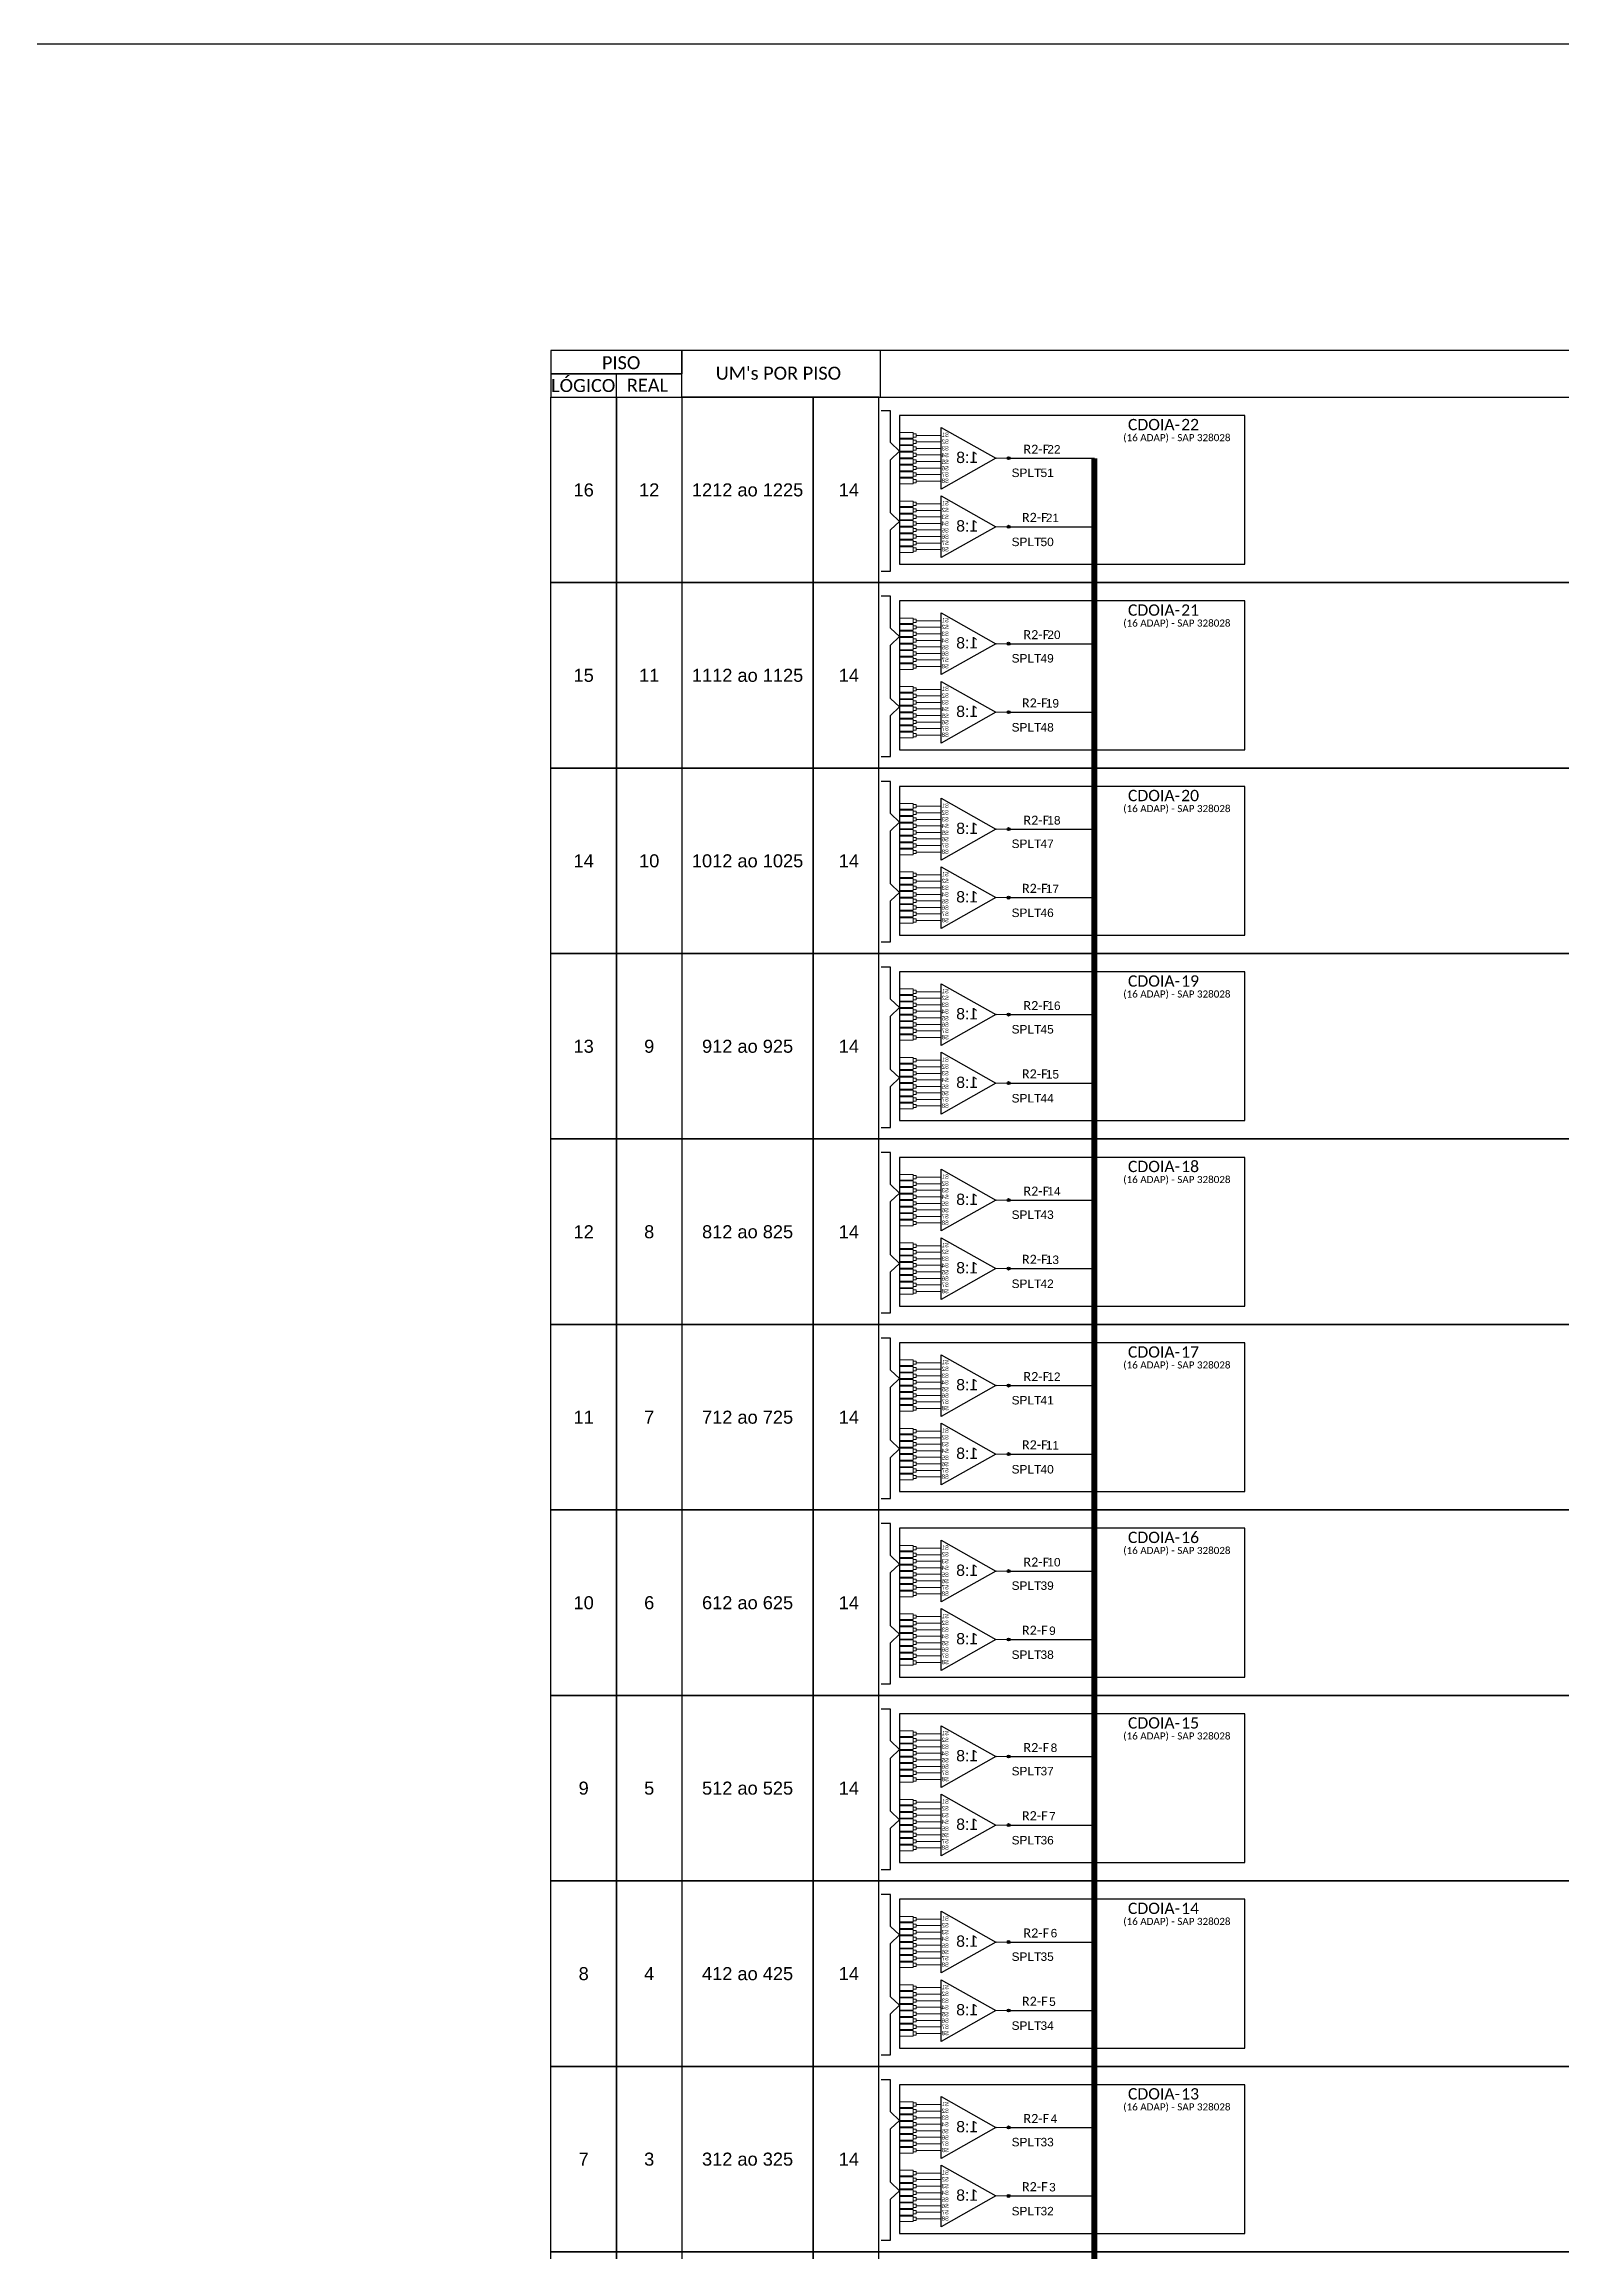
# Model space of a CAD drawing. Extents: x -89 to 2618, y 705 to 1299.
# Drawn here: x 1265.5 to 1475.1, y 994 to 1299 of the extents above; entities that cross this region are included whole.
import ezdxf
from ezdxf.enums import TextEntityAlignment as Align

# ---------------------------------------------------------------- set-up
doc = ezdxf.new("R2010")
doc.units = 0
doc.styles.add('ARIAL', font='arial.ttf')
doc.styles.add('WMF-Calibri0', font='calibri.ttf')

# ---------------------------------------------------------------- blocks, each defined once
blk = doc.blocks.new('SPLT_1-8_SC-APC')
at = {"color": 1}
blk.add_lwpolyline([(-7.37, -2.1), (-17.04, -7.55), (-7.37, -13), (-7.37, -2.1)], dxfattribs=at)
at = {"color": 3, "lineweight": 0}
for points in [[(-2.99, -3.51), (-7.37, -3.51)], [(-2.41, -3.02), (-2.41, -4)], [(-2.41, -3.02), (0, -3.02)], [(-7.37, -4.66), (-2.99, -4.66)], [(-7.37, -5.82), (-2.99, -5.82)], [(-7.37, -6.97), (-2.99, -6.97)], [(-2.41, -4), (0, -4)], [(-2.41, -4.17), (-2.41, -5.16)], [(-2.41, -4.17), (0, -4.17)], [(-2.41, -5.16), (0, -5.16)], [(-2.41, -5.32), (-2.41, -6.31)], [(-2.41, -5.32), (0, -5.32)], [(-2.41, -6.31), (0, -6.31)], [(-2.41, -6.48), (-2.41, -7.46)], [(-2.41, -6.48), (0, -6.48)], [(-2.41, -7.46), (0, -7.46)], [(-2.41, -7.63), (-2.41, -8.62)], [(-2.41, -7.63), (0, -7.63)], [(-7.37, -8.12), (-2.99, -8.12)], [(-7.37, -9.28), (-2.99, -9.28)], [(-7.37, -10.43), (-2.99, -10.43)], [(-7.37, -11.58), (-2.99, -11.58)], [(-2.41, -8.62), (0, -8.62)], [(-2.41, -8.78), (-2.41, -9.77)], [(-2.41, -8.78), (0, -8.78)], [(-2.41, -9.77), (0, -9.77)], [(-2.41, -9.94), (-2.41, -10.92)], [(-2.41, -9.94), (0, -9.94)], [(-2.41, -10.92), (0, -10.92)], [(-2.41, -11.09), (-2.41, -12.08)], [(-2.41, -11.09), (0, -11.09)], [(-2.41, -12.08), (0, -12.08)]]:
    blk.add_lwpolyline(points, dxfattribs=at)
for points in [[(-2.99, -3.22), (-2.41, -3.22), (-2.41, -3.8), (-2.99, -3.8)], [(-2.99, -4.38), (-2.41, -4.38), (-2.41, -4.95), (-2.99, -4.95)], [(-2.99, -5.53), (-2.41, -5.53), (-2.41, -6.1), (-2.99, -6.1)], [(-2.99, -6.68), (-2.41, -6.68), (-2.41, -7.26), (-2.99, -7.26)], [(-2.99, -7.84), (-2.41, -7.84), (-2.41, -8.41), (-2.99, -8.41)], [(-2.99, -8.99), (-2.41, -8.99), (-2.41, -9.56), (-2.99, -9.56)], [(-2.99, -10.14), (-2.41, -10.14), (-2.41, -10.72), (-2.99, -10.72)], [(-2.99, -11.3), (-2.41, -11.3), (-2.41, -11.87), (-2.99, -11.87)]]:
    blk.add_lwpolyline(points, close=True, dxfattribs=at)
at = {"color": 1, "lineweight": 0}
blk.add_lwpolyline([(-17.04, -7.55), (-19.26, -7.55)], dxfattribs=at)
at = {"color": 1, "style": 'ARIAL'}
for s, height, p in [('S1', 0.75, (-8.74, -3.78)), ('1:8', 2, (-13.91, -8.4)), ('S2', 0.75, (-8.74, -4.97)), ('S3', 0.75, (-8.74, -6.18)), ('S4', 0.75, (-8.74, -7.36)), ('S5', 0.75, (-8.74, -8.57)), ('S6', 0.75, (-8.74, -9.69)), ('S7', 0.75, (-8.74, -10.78)), ('S8', 0.75, (-8.74, -11.9))]:
    blk.add_text(s, height=height, dxfattribs=at).set_placement(p)

msp = doc.modelspace()

# ---------------------------------------------------------------- hatches: boundary and pattern name
h = msp.add_hatch(color=3)
h.dxf.hatch_style = 1
edge = h.paths.add_edge_path()
edge.add_arc((1398.68, 1241.82), 0.201, 0, 360)
h = msp.add_hatch(color=3)
h.dxf.hatch_style = 1
edge = h.paths.add_edge_path()
edge.add_arc((1398.68, 1232.35), 0.201, 0, 360)
h = msp.add_hatch(color=3)
h.dxf.hatch_style = 1
edge = h.paths.add_edge_path()
edge.add_arc((1398.68, 1216.19), 0.201, 0, 360)
h = msp.add_hatch(color=3)
h.dxf.hatch_style = 1
edge = h.paths.add_edge_path()
edge.add_arc((1398.68, 1206.73), 0.201, 0, 360)
h = msp.add_hatch(color=3)
h.dxf.hatch_style = 1
edge = h.paths.add_edge_path()
edge.add_arc((1398.68, 1190.57), 0.201, 0, 360)
h = msp.add_hatch(color=3)
h.dxf.hatch_style = 1
edge = h.paths.add_edge_path()
edge.add_arc((1398.68, 1181.1), 0.201, 0, 360)
h = msp.add_hatch(color=3)
h.dxf.hatch_style = 1
edge = h.paths.add_edge_path()
edge.add_arc((1398.68, 1164.94), 0.201, 0, 360)
h = msp.add_hatch(color=3)
h.dxf.hatch_style = 1
edge = h.paths.add_edge_path()
edge.add_arc((1398.68, 1155.48), 0.201, 0, 360)
h = msp.add_hatch(color=3)
h.dxf.hatch_style = 1
edge = h.paths.add_edge_path()
edge.add_arc((1398.68, 1139.32), 0.201, 0, 360)
h = msp.add_hatch(color=3)
h.dxf.hatch_style = 1
edge = h.paths.add_edge_path()
edge.add_arc((1398.68, 1129.85), 0.201, 0, 360)
h = msp.add_hatch(color=3)
h.dxf.hatch_style = 1
edge = h.paths.add_edge_path()
edge.add_arc((1398.68, 1113.69), 0.201, 0, 360)
h = msp.add_hatch(color=3)
h.dxf.hatch_style = 1
edge = h.paths.add_edge_path()
edge.add_arc((1398.68, 1104.22), 0.201, 0, 360)
h = msp.add_hatch(color=3)
h.dxf.hatch_style = 1
edge = h.paths.add_edge_path()
edge.add_arc((1398.68, 1088.06), 0.201, 0, 360)
h = msp.add_hatch(color=3)
h.dxf.hatch_style = 1
edge = h.paths.add_edge_path()
edge.add_arc((1398.68, 1078.6), 0.201, 0, 360)
h = msp.add_hatch(color=3)
h.dxf.hatch_style = 1
edge = h.paths.add_edge_path()
edge.add_arc((1398.68, 1062.44), 0.201, 0, 360)
h = msp.add_hatch(color=3)
h.dxf.hatch_style = 1
edge = h.paths.add_edge_path()
edge.add_arc((1398.68, 1052.97), 0.201, 0, 360)
h = msp.add_hatch(color=3)
h.dxf.hatch_style = 1
edge = h.paths.add_edge_path()
edge.add_arc((1398.68, 1036.81), 0.201, 0, 360)
h = msp.add_hatch(color=3)
h.dxf.hatch_style = 1
edge = h.paths.add_edge_path()
edge.add_arc((1398.68, 1027.35), 0.201, 0, 360)
h = msp.add_hatch(color=3)
h.dxf.hatch_style = 1
edge = h.paths.add_edge_path()
edge.add_arc((1398.68, 1011.19), 0.201, 0, 360)
h = msp.add_hatch(color=3)
h.dxf.hatch_style = 1
edge = h.paths.add_edge_path()
edge.add_arc((1398.68, 1001.72), 0.201, 0, 360)

# ---------------------------------------------------------------- linework, layer by layer
for points in [[(846.18, 705.02), (1684.75, 705.02), (1684.75, 1299.02), (846.18, 1299.02), (846.18, 705.02)], [(1353.57, 1250.26), (1581.57, 1250.26), (1581.57, 1256.69), (1353.57, 1256.69), (1353.57, 1256.69), (1353.57, 1253.48)], [(1381.01, 1250.26), (1381.01, 1256.69)], [(1344.51, 1250.26), (1344.51, 1253.48)]]:
    msp.add_lwpolyline(points)
for points in [[(1335.46, 1253.48), (1353.57, 1253.48), (1353.57, 1256.69), (1335.46, 1256.69)], [(1335.46, 1250.26), (1353.57, 1250.26), (1353.57, 1253.48), (1335.46, 1253.48)], [(1335.46, 1250.26), (1344.51, 1250.26), (1344.51, 1224.63), (1335.46, 1224.63)], [(1344.51, 1250.26), (1353.57, 1250.26), (1353.57, 1224.63), (1344.51, 1224.63)], [(1371.68, 1250.26), (1353.57, 1250.26), (1353.57, 1224.63), (1371.68, 1224.63)], [(1380.74, 1250.26), (1371.68, 1250.26), (1371.68, 1224.63), (1380.74, 1224.63)], [(1380.74, 1250.26), (1554.4, 1250.26), (1554.4, 1224.63), (1380.74, 1224.63)], [(1335.46, 1224.63), (1344.51, 1224.63), (1344.51, 1199.01), (1335.46, 1199.01)], [(1344.51, 1224.63), (1353.57, 1224.63), (1353.57, 1199.01), (1344.51, 1199.01)], [(1344.51, 1224.63), (1353.57, 1224.63), (1353.57, 1199.01), (1344.51, 1199.01)], [(1371.68, 1224.63), (1353.57, 1224.63), (1353.57, 1199.01), (1371.68, 1199.01)], [(1380.74, 1224.63), (1371.68, 1224.63), (1371.68, 1199.01), (1380.74, 1199.01)], [(1380.74, 1224.63), (1554.4, 1224.63), (1554.4, 1199.01), (1380.74, 1199.01)], [(1335.46, 1199.01), (1344.51, 1199.01), (1344.51, 1173.38), (1335.46, 1173.38)], [(1344.51, 1199.01), (1353.57, 1199.01), (1353.57, 1173.38), (1344.51, 1173.38)], [(1344.51, 1199.01), (1353.57, 1199.01), (1353.57, 1173.38), (1344.51, 1173.38)], [(1371.68, 1199.01), (1353.57, 1199.01), (1353.57, 1173.38), (1371.68, 1173.38)], [(1380.74, 1199.01), (1371.68, 1199.01), (1371.68, 1173.38), (1380.74, 1173.38)], [(1380.74, 1199.01), (1554.4, 1199.01), (1554.4, 1173.38), (1380.74, 1173.38)], [(1335.46, 1173.38), (1344.51, 1173.38), (1344.51, 1147.76), (1335.46, 1147.76)], [(1344.51, 1173.38), (1353.57, 1173.38), (1353.57, 1147.76), (1344.51, 1147.76)], [(1344.51, 1173.38), (1353.57, 1173.38), (1353.57, 1147.76), (1344.51, 1147.76)], [(1371.68, 1173.38), (1353.57, 1173.38), (1353.57, 1147.76), (1371.68, 1147.76)], [(1380.74, 1173.38), (1371.68, 1173.38), (1371.68, 1147.76), (1380.74, 1147.76)], [(1380.74, 1173.38), (1554.4, 1173.38), (1554.4, 1147.76), (1380.74, 1147.76)], [(1335.46, 1147.76), (1344.51, 1147.76), (1344.51, 1122.13), (1335.46, 1122.13)], [(1344.51, 1147.76), (1353.57, 1147.76), (1353.57, 1122.13), (1344.51, 1122.13)], [(1344.51, 1147.76), (1353.57, 1147.76), (1353.57, 1122.13), (1344.51, 1122.13)], [(1371.68, 1147.76), (1353.57, 1147.76), (1353.57, 1122.13), (1371.68, 1122.13)], [(1380.74, 1147.76), (1371.68, 1147.76), (1371.68, 1122.13), (1380.74, 1122.13)], [(1380.74, 1147.76), (1554.4, 1147.76), (1554.4, 1122.13), (1380.74, 1122.13)], [(1335.46, 1122.13), (1344.51, 1122.13), (1344.51, 1096.5), (1335.46, 1096.5)], [(1344.51, 1122.13), (1353.57, 1122.13), (1353.57, 1096.5), (1344.51, 1096.5)], [(1344.51, 1122.13), (1353.57, 1122.13), (1353.57, 1096.5), (1344.51, 1096.5)], [(1371.68, 1122.13), (1353.57, 1122.13), (1353.57, 1096.5), (1371.68, 1096.5)], [(1380.74, 1122.13), (1371.68, 1122.13), (1371.68, 1096.5), (1380.74, 1096.5)], [(1380.74, 1122.13), (1554.4, 1122.13), (1554.4, 1096.5), (1380.74, 1096.5)], [(1335.46, 1096.5), (1344.51, 1096.5), (1344.51, 1070.88), (1335.46, 1070.88)], [(1344.51, 1096.5), (1353.57, 1096.5), (1353.57, 1070.88), (1344.51, 1070.88)], [(1344.51, 1096.5), (1353.57, 1096.5), (1353.57, 1070.88), (1344.51, 1070.88)], [(1371.68, 1096.5), (1353.57, 1096.5), (1353.57, 1070.88), (1371.68, 1070.88)], [(1380.74, 1096.5), (1371.68, 1096.5), (1371.68, 1070.88), (1380.74, 1070.88)], [(1380.74, 1096.5), (1554.4, 1096.5), (1554.4, 1070.88), (1380.74, 1070.88)], [(1335.46, 1070.88), (1344.51, 1070.88), (1344.51, 1045.25), (1335.46, 1045.25)], [(1344.51, 1070.88), (1353.57, 1070.88), (1353.57, 1045.25), (1344.51, 1045.25)], [(1344.51, 1070.88), (1353.57, 1070.88), (1353.57, 1045.25), (1344.51, 1045.25)], [(1371.68, 1070.88), (1353.57, 1070.88), (1353.57, 1045.25), (1371.68, 1045.25)], [(1380.74, 1070.88), (1371.68, 1070.88), (1371.68, 1045.25), (1380.74, 1045.25)], [(1380.74, 1070.88), (1554.4, 1070.88), (1554.4, 1045.25), (1380.74, 1045.25)], [(1335.46, 1045.25), (1344.51, 1045.25), (1344.51, 1019.63), (1335.46, 1019.63)], [(1344.51, 1045.25), (1353.57, 1045.25), (1353.57, 1019.63), (1344.51, 1019.63)], [(1344.51, 1045.25), (1353.57, 1045.25), (1353.57, 1019.63), (1344.51, 1019.63)], [(1371.68, 1045.25), (1353.57, 1045.25), (1353.57, 1019.63), (1371.68, 1019.63)], [(1380.74, 1045.25), (1371.68, 1045.25), (1371.68, 1019.63), (1380.74, 1019.63)], [(1380.74, 1045.25), (1554.4, 1045.25), (1554.4, 1019.63), (1380.74, 1019.63)], [(1335.46, 1019.63), (1344.51, 1019.63), (1344.51, 994), (1335.46, 994)], [(1344.51, 1019.63), (1353.57, 1019.63), (1353.57, 994), (1344.51, 994)], [(1344.51, 1019.63), (1353.57, 1019.63), (1353.57, 994), (1344.51, 994)], [(1371.68, 1019.63), (1353.57, 1019.63), (1353.57, 994), (1371.68, 994)], [(1380.74, 1019.63), (1371.68, 1019.63), (1371.68, 994), (1380.74, 994)], [(1380.74, 1019.63), (1554.4, 1019.63), (1554.4, 994), (1380.74, 994)], [(1335.46, 994), (1344.51, 994), (1344.51, 968.38), (1335.46, 968.38)], [(1344.51, 994), (1353.57, 994), (1353.57, 968.38), (1344.51, 968.38)], [(1371.68, 994), (1353.57, 994), (1353.57, 968.38), (1371.68, 968.38)], [(1380.74, 994), (1371.68, 994), (1371.68, 968.38), (1380.74, 968.38)], [(1380.74, 994), (1554.4, 994), (1554.4, 968.38), (1380.74, 968.38)]]:
    msp.add_lwpolyline(points, close=True)
at = {"color": 3}
for points in [[(1381.08, 1226.23), (1382.38, 1226.23), (1382.38, 1227.46), (1382.38, 1227.46), (1382.38, 1231.9), (1383.6, 1233.08), (1382.38, 1234.26), (1382.38, 1237.17), (1382.37, 1237.17), (1382.38, 1241.6), (1383.6, 1242.79), (1382.38, 1243.97), (1382.38, 1248.38), (1381.08, 1248.38)], [(1381.08, 1200.6), (1382.38, 1200.6), (1382.38, 1201.84), (1382.38, 1201.84), (1382.38, 1206.27), (1383.6, 1207.45), (1382.38, 1208.63), (1382.38, 1211.55), (1382.37, 1211.55), (1382.38, 1215.98), (1383.6, 1217.16), (1382.38, 1218.34), (1382.38, 1222.76), (1381.08, 1222.76)], [(1381.08, 1174.98), (1382.38, 1174.98), (1382.38, 1176.21), (1382.38, 1176.21), (1382.38, 1180.64), (1383.6, 1181.82), (1382.38, 1183), (1382.38, 1185.92), (1382.37, 1185.92), (1382.38, 1190.35), (1383.6, 1191.53), (1382.38, 1192.71), (1382.38, 1197.13), (1381.08, 1197.13)], [(1381.08, 1149.35), (1382.38, 1149.35), (1382.38, 1150.59), (1382.38, 1150.59), (1382.38, 1155.02), (1383.6, 1156.2), (1382.38, 1157.38), (1382.38, 1160.3), (1382.37, 1160.3), (1382.38, 1164.73), (1383.6, 1165.91), (1382.38, 1167.09), (1382.38, 1171.5), (1381.08, 1171.5)], [(1381.08, 1123.72), (1382.38, 1123.72), (1382.38, 1124.96), (1382.38, 1124.96), (1382.38, 1129.39), (1383.6, 1130.57), (1382.38, 1131.75), (1382.38, 1134.67), (1382.37, 1134.67), (1382.38, 1139.1), (1383.6, 1140.28), (1382.38, 1141.46), (1382.38, 1145.88), (1381.08, 1145.88)], [(1381.08, 1098.1), (1382.38, 1098.1), (1382.38, 1099.34), (1382.38, 1099.34), (1382.38, 1103.77), (1383.6, 1104.95), (1382.38, 1106.13), (1382.38, 1109.05), (1382.37, 1109.05), (1382.38, 1113.48), (1383.6, 1114.66), (1382.38, 1115.84), (1382.38, 1120.25), (1381.08, 1120.25)], [(1381.08, 1072.47), (1382.38, 1072.47), (1382.38, 1073.71), (1382.38, 1073.71), (1382.38, 1078.14), (1383.6, 1079.32), (1382.38, 1080.5), (1382.38, 1083.42), (1382.37, 1083.42), (1382.38, 1087.85), (1383.6, 1089.03), (1382.38, 1090.21), (1382.38, 1094.63), (1381.08, 1094.63)], [(1381.08, 1046.85), (1382.38, 1046.85), (1382.38, 1048.09), (1382.38, 1048.09), (1382.38, 1052.52), (1383.6, 1053.7), (1382.38, 1054.88), (1382.38, 1057.8), (1382.37, 1057.8), (1382.38, 1062.23), (1383.6, 1063.41), (1382.38, 1064.59), (1382.38, 1069), (1381.08, 1069)], [(1381.08, 1021.22), (1382.38, 1021.22), (1382.38, 1022.46), (1382.38, 1022.46), (1382.38, 1026.89), (1383.6, 1028.07), (1382.38, 1029.25), (1382.38, 1032.17), (1382.37, 1032.17), (1382.38, 1036.6), (1383.6, 1037.78), (1382.38, 1038.96), (1382.38, 1043.38), (1381.08, 1043.38)], [(1381.08, 995.6), (1382.38, 995.6), (1382.38, 996.83), (1382.38, 996.83), (1382.38, 1001.27), (1383.6, 1002.45), (1382.38, 1003.63), (1382.38, 1006.54), (1382.37, 1006.54), (1382.38, 1010.98), (1383.6, 1012.16), (1382.38, 1013.34), (1382.38, 1017.75), (1381.08, 1017.75)]]:
    msp.add_lwpolyline(points, dxfattribs=at)
at = {"color": 1}
for points in [[(1383.6, 1229.03), (1383.6, 1229.03), (1383.6, 1227.17), (1431.31, 1227.17), (1431.31, 1247.72), (1425.18, 1247.72)], [(1383.6, 1203.4), (1383.6, 1203.4), (1383.6, 1201.54), (1431.31, 1201.54), (1431.31, 1222.1), (1425.18, 1222.1)], [(1383.6, 1177.77), (1383.6, 1177.77), (1383.6, 1175.92), (1431.31, 1175.92), (1431.31, 1196.47), (1425.18, 1196.47)], [(1383.6, 1152.15), (1383.6, 1152.15), (1383.6, 1150.29), (1431.31, 1150.29), (1431.31, 1170.85), (1425.18, 1170.85)], [(1383.6, 1126.52), (1383.6, 1126.52), (1383.6, 1124.66), (1431.31, 1124.66), (1431.31, 1145.22), (1425.18, 1145.22)], [(1383.6, 1100.9), (1383.6, 1100.9), (1383.6, 1099.04), (1431.31, 1099.04), (1431.31, 1119.6), (1425.18, 1119.6)], [(1383.6, 1075.27), (1383.6, 1075.27), (1383.6, 1073.41), (1431.31, 1073.41), (1431.31, 1093.97), (1425.18, 1093.97)], [(1383.6, 1049.65), (1383.6, 1049.65), (1383.6, 1047.79), (1431.31, 1047.79), (1431.31, 1068.34), (1425.18, 1068.34)], [(1383.6, 1024.02), (1383.6, 1024.02), (1383.6, 1022.16), (1431.31, 1022.16), (1431.31, 1042.72), (1425.18, 1042.72)], [(1383.6, 998.4), (1383.6, 998.4), (1383.6, 996.54), (1431.31, 996.54), (1431.31, 1017.09), (1425.18, 1017.09)]]:
    msp.add_lwpolyline(points, dxfattribs=at)
for points in [[(1431.31, 1247.72), (1383.6, 1247.72), (1383.6, 1227.17), (1431.31, 1227.17)], [(1431.31, 1222.1), (1383.6, 1222.1), (1383.6, 1201.54), (1431.31, 1201.54)], [(1431.31, 1196.47), (1383.6, 1196.47), (1383.6, 1175.92), (1431.31, 1175.92)], [(1431.31, 1170.85), (1383.6, 1170.85), (1383.6, 1150.29), (1431.31, 1150.29)], [(1431.31, 1145.22), (1383.6, 1145.22), (1383.6, 1124.66), (1431.31, 1124.66)], [(1431.31, 1119.6), (1383.6, 1119.6), (1383.6, 1099.04), (1431.31, 1099.04)], [(1431.31, 1093.97), (1383.6, 1093.97), (1383.6, 1073.41), (1431.31, 1073.41)], [(1431.31, 1068.34), (1383.6, 1068.34), (1383.6, 1047.79), (1431.31, 1047.79)], [(1431.31, 1042.72), (1383.6, 1042.72), (1383.6, 1022.16), (1431.31, 1022.16)], [(1431.31, 1017.09), (1383.6, 1017.09), (1383.6, 996.54), (1431.31, 996.54)]]:
    msp.add_lwpolyline(points, close=True, dxfattribs=at)
at = {"color": 6}
for points in [[(1398.68, 1241.82), (1410.53, 1241.82)], [(1398.68, 1232.35), (1410.53, 1232.35)], [(1398.68, 1216.19), (1410.53, 1216.19)], [(1398.68, 1206.73), (1410.53, 1206.73)], [(1398.68, 1190.57), (1410.53, 1190.57)], [(1398.68, 1181.1), (1410.53, 1181.1)], [(1398.68, 1164.94), (1410.53, 1164.94)], [(1398.68, 1155.48), (1410.53, 1155.48)], [(1398.68, 1139.32), (1410.53, 1139.32)], [(1398.68, 1129.85), (1410.53, 1129.85)], [(1398.68, 1113.69), (1410.53, 1113.69)], [(1398.68, 1104.22), (1410.53, 1104.22)], [(1398.68, 1088.06), (1410.53, 1088.06)], [(1398.68, 1078.6), (1410.53, 1078.6)], [(1398.68, 1062.44), (1410.53, 1062.44)], [(1398.68, 1052.97), (1410.53, 1052.97)], [(1398.68, 1036.81), (1410.53, 1036.81)], [(1398.68, 1027.35), (1410.53, 1027.35)], [(1398.68, 1011.19), (1410.53, 1011.19)], [(1398.68, 1001.72), (1410.53, 1001.72)]]:
    msp.add_lwpolyline(points, dxfattribs=at)
msp.add_lwpolyline([(1523.13, 848.03, 0.855, 0.855, 0), (1523.13, 862.36, 0.855, 0.855, 0), (1421.15, 862.36, 0.855, 0.855, 0), (1423.11, 864.32, 0.855, 0.855, 0), (1413.72, 864.32, 0.855, 0.855, 0), (1415.67, 862.36, 0.855, 0.855, 0), (1410.53, 862.36, 0.855, 0.855, 0), (1410.53, 1241.82, 0.855, 0.855, 0)], format="xyseb", dxfattribs=at)
at = {"color": 3}
for centre in [(1398.68, 1241.82), (1398.68, 1232.35), (1398.68, 1216.19), (1398.68, 1206.73), (1398.68, 1190.57), (1398.68, 1181.1), (1398.68, 1164.94), (1398.68, 1155.48), (1398.68, 1139.32), (1398.68, 1129.85), (1398.68, 1113.69), (1398.68, 1104.22), (1398.68, 1088.06), (1398.68, 1078.6), (1398.68, 1062.44), (1398.68, 1052.97), (1398.68, 1036.81), (1398.68, 1027.35), (1398.68, 1011.19), (1398.68, 1001.72)]:
    msp.add_circle(centre, 0.201, dxfattribs=at)
for p in [(1396.93, 1241.82), (1396.93, 1216.19), (1396.93, 1190.57), (1396.93, 1164.94), (1396.93, 1139.32), (1396.93, 1113.69), (1396.93, 1088.06), (1396.93, 1062.44), (1396.93, 1036.81), (1396.93, 1011.19)]:
    msp.add_point(p)

# ---------------------------------------------------------------- block references
at = {"color": 3, "xscale": -0.7826086956522431, "yscale": 0.7826086956521863, "zscale": 0.782608695652174}
for p in [(1383.6, 1247.72), (1383.6, 1238.26), (1383.6, 1222.1), (1383.6, 1212.63), (1383.6, 1196.47), (1383.6, 1187.01), (1383.6, 1170.85), (1383.6, 1161.38), (1383.6, 1145.22), (1383.6, 1135.76), (1383.6, 1119.6), (1383.6, 1110.13), (1383.6, 1093.97), (1383.6, 1084.51), (1383.6, 1068.34), (1383.6, 1058.88), (1383.6, 1042.72), (1383.6, 1033.25), (1383.6, 1017.09), (1383.6, 1007.63)]:
    msp.add_blockref('SPLT_1-8_SC-APC', p, dxfattribs=at)

# ---------------------------------------------------------------- texts
at = {"style": 'WMF-Calibri0'}
for s, p in [('     PISO', (1339.34, 1254.11)), ("UM's POR PISO", (1358.23, 1252.66)), ('  LÓGICO', (1334.22, 1250.96)), ('    REAL', (1343.42, 1251))]:
    msp.add_text(s, height=1.8, dxfattribs=at).set_placement(p)
at = {"color": 1, "style": 'WMF-Calibri0'}
for p in [(1421.93, 1244.17), (1421.93, 1218.55), (1421.93, 1192.92), (1421.93, 1167.3), (1421.93, 1141.67), (1421.93, 1116.05), (1421.93, 1090.42), (1421.93, 1064.79), (1421.93, 1039.17), (1421.93, 1013.54)]:
    msp.add_text('(16 ADAP) - SAP 328028', height=0.9783, dxfattribs=at).set_placement(p, align=Align.CENTER)
for s, p in [('CDOIA-', (1415.17, 1245.68)), ('22', (1422.52, 1245.68)), ('CDOIA-', (1415.17, 1220.05)), ('21', (1422.52, 1220.05)), ('CDOIA-', (1415.17, 1194.43)), ('20', (1422.52, 1194.43)), ('CDOIA-', (1415.17, 1168.8)), ('19', (1422.52, 1168.8)), ('CDOIA-', (1415.17, 1143.18)), ('18', (1422.52, 1143.18)), ('CDOIA-', (1415.17, 1117.55)), ('17', (1422.52, 1117.55)), ('CDOIA-', (1415.17, 1091.93)), ('16', (1422.52, 1091.93)), ('CDOIA-', (1415.17, 1066.3)), ('15', (1422.52, 1066.3)), ('CDOIA-', (1415.17, 1040.68)), ('14', (1422.52, 1040.68)), ('CDOIA-', (1415.17, 1015.05)), ('13', (1422.52, 1015.05))]:
    msp.add_text(s, height=1.565, dxfattribs=at).set_placement(p)
at = {"color": 6, "style": 'WMF-Calibri0'}
for p in [(1400.74, 1242.43), (1400.53, 1233.01), (1400.74, 1216.81), (1400.53, 1207.38), (1400.74, 1191.18), (1400.53, 1181.76), (1400.74, 1165.56), (1400.53, 1156.13), (1400.74, 1139.93), (1400.53, 1130.51), (1400.74, 1114.31), (1400.53, 1104.88), (1400.74, 1088.68), (1400.53, 1079.26), (1400.74, 1063.05), (1400.53, 1053.63), (1400.74, 1037.43), (1400.53, 1028), (1400.74, 1011.8), (1400.53, 1002.38)]:
    msp.add_text('R2-F', height=1.252, dxfattribs=at).set_placement(p)
at = {"color": 6, "style": 'ARIAL'}
for s, height, p in [('22', 1.174, (1404.95, 1242.45)), ('21', 1.174, (1404.74, 1232.98)), ('20', 1.174, (1404.95, 1216.83)), ('19', 1.174, (1404.74, 1207.36)), ('18', 1.174, (1404.95, 1191.2)), ('17', 1.174, (1404.74, 1181.73)), ('16', 1.174, (1404.95, 1165.58)), ('15', 1.174, (1404.74, 1156.11)), ('14', 1.174, (1404.95, 1139.95)), ('13', 1.174, (1404.74, 1130.48)), ('12', 1.174, (1404.95, 1114.32)), ('11', 1.174, (1404.74, 1104.85)), ('10', 1.174, (1404.95, 1088.7)), ('9', 1.17, (1404.74, 1079.23)), ('8', 1.17, (1404.95, 1063.07)), ('7', 1.17, (1404.74, 1053.6)), ('6', 1.17, (1404.95, 1037.45)), ('5', 1.17, (1404.74, 1027.98)), ('4', 1.17, (1404.95, 1011.82)), ('3', 1.17, (1404.74, 1002.35))]:
    msp.add_text(s, height=height, dxfattribs=at).set_placement(p, align=Align.CENTER)
at = {"color": 7, "style": 'ARIAL'}
for s, p in [('SPLT', (1401.15, 1239.21)), ('51', (1404.01, 1239.21)), ('SPLT', (1401.15, 1229.67)), ('50', (1404.01, 1229.67)), ('SPLT', (1401.15, 1213.58)), ('49', (1404.01, 1213.58)), ('SPLT', (1401.15, 1204.05)), ('48', (1404.01, 1204.05)), ('SPLT', (1401.15, 1187.96)), ('47', (1404.01, 1187.96)), ('SPLT', (1401.15, 1178.42)), ('46', (1404.01, 1178.42)), ('SPLT', (1401.15, 1162.33)), ('45', (1404.01, 1162.33)), ('SPLT', (1401.15, 1152.8)), ('44', (1404.01, 1152.8)), ('SPLT', (1401.15, 1136.71)), ('43', (1404.01, 1136.71)), ('SPLT', (1401.15, 1127.17)), ('42', (1404.01, 1127.17)), ('SPLT', (1401.15, 1111.08)), ('41', (1404.01, 1111.08)), ('SPLT', (1401.15, 1101.54)), ('40', (1404.01, 1101.54)), ('SPLT', (1401.15, 1085.46)), ('39', (1404.01, 1085.46)), ('SPLT', (1401.15, 1075.92)), ('38', (1404.01, 1075.92)), ('SPLT', (1401.15, 1059.83)), ('37', (1404.01, 1059.83)), ('SPLT', (1401.15, 1050.29)), ('36', (1404.01, 1050.29)), ('SPLT', (1401.15, 1034.2)), ('35', (1404.01, 1034.2)), ('SPLT', (1401.15, 1024.67)), ('34', (1404.01, 1024.67)), ('SPLT', (1401.15, 1008.58)), ('33', (1404.01, 1008.58)), ('SPLT', (1401.15, 999.04)), ('32', (1404.01, 999.04))]:
    msp.add_text(s, height=1.174, dxfattribs=at).set_placement(p, align=Align.CENTER)
at = {"style": 'ARIAL'}
for s, p in [('16', (1339.99, 1237.44)), ('12', (1349.04, 1237.44)), ('1212 ao 1225', (1362.63, 1237.44)), ('14', (1376.62, 1237.44)), ('15', (1339.99, 1211.82)), ('11', (1349.04, 1211.82)), ('1112 ao 1125', (1362.63, 1211.82)), ('14', (1376.62, 1211.82)), ('14', (1339.99, 1186.19)), ('10', (1349.04, 1186.19)), ('1012 ao 1025', (1362.63, 1186.19)), ('14', (1376.62, 1186.19)), ('13', (1339.99, 1160.57)), ('9', (1349.04, 1160.57)), ('912 ao 925', (1362.63, 1160.57)), ('14', (1376.62, 1160.57)), ('12', (1339.99, 1134.94)), ('8', (1349.04, 1134.94)), ('812 ao 825', (1362.63, 1134.94)), ('14', (1376.62, 1134.94)), ('11', (1339.99, 1109.32)), ('7', (1349.04, 1109.32)), ('712 ao 725', (1362.63, 1109.32)), ('14', (1376.62, 1109.32)), ('10', (1339.99, 1083.69)), ('6', (1349.04, 1083.69)), ('612 ao 625', (1362.63, 1083.69)), ('14', (1376.62, 1083.69)), ('9', (1339.99, 1058.07)), ('5', (1349.04, 1058.07)), ('512 ao 525', (1362.63, 1058.07)), ('14', (1376.62, 1058.07)), ('8', (1339.99, 1032.44)), ('4', (1349.04, 1032.44)), ('412 ao 425', (1362.63, 1032.44)), ('14', (1376.62, 1032.44)), ('7', (1339.99, 1006.81)), ('3', (1349.04, 1006.81)), ('312 ao 325', (1362.63, 1006.81)), ('14', (1376.62, 1006.81))]:
    msp.add_text(s, height=1.8, dxfattribs=at).set_placement(p, align=Align.MIDDLE_CENTER)

doc.saveas('drawing.dxf')
